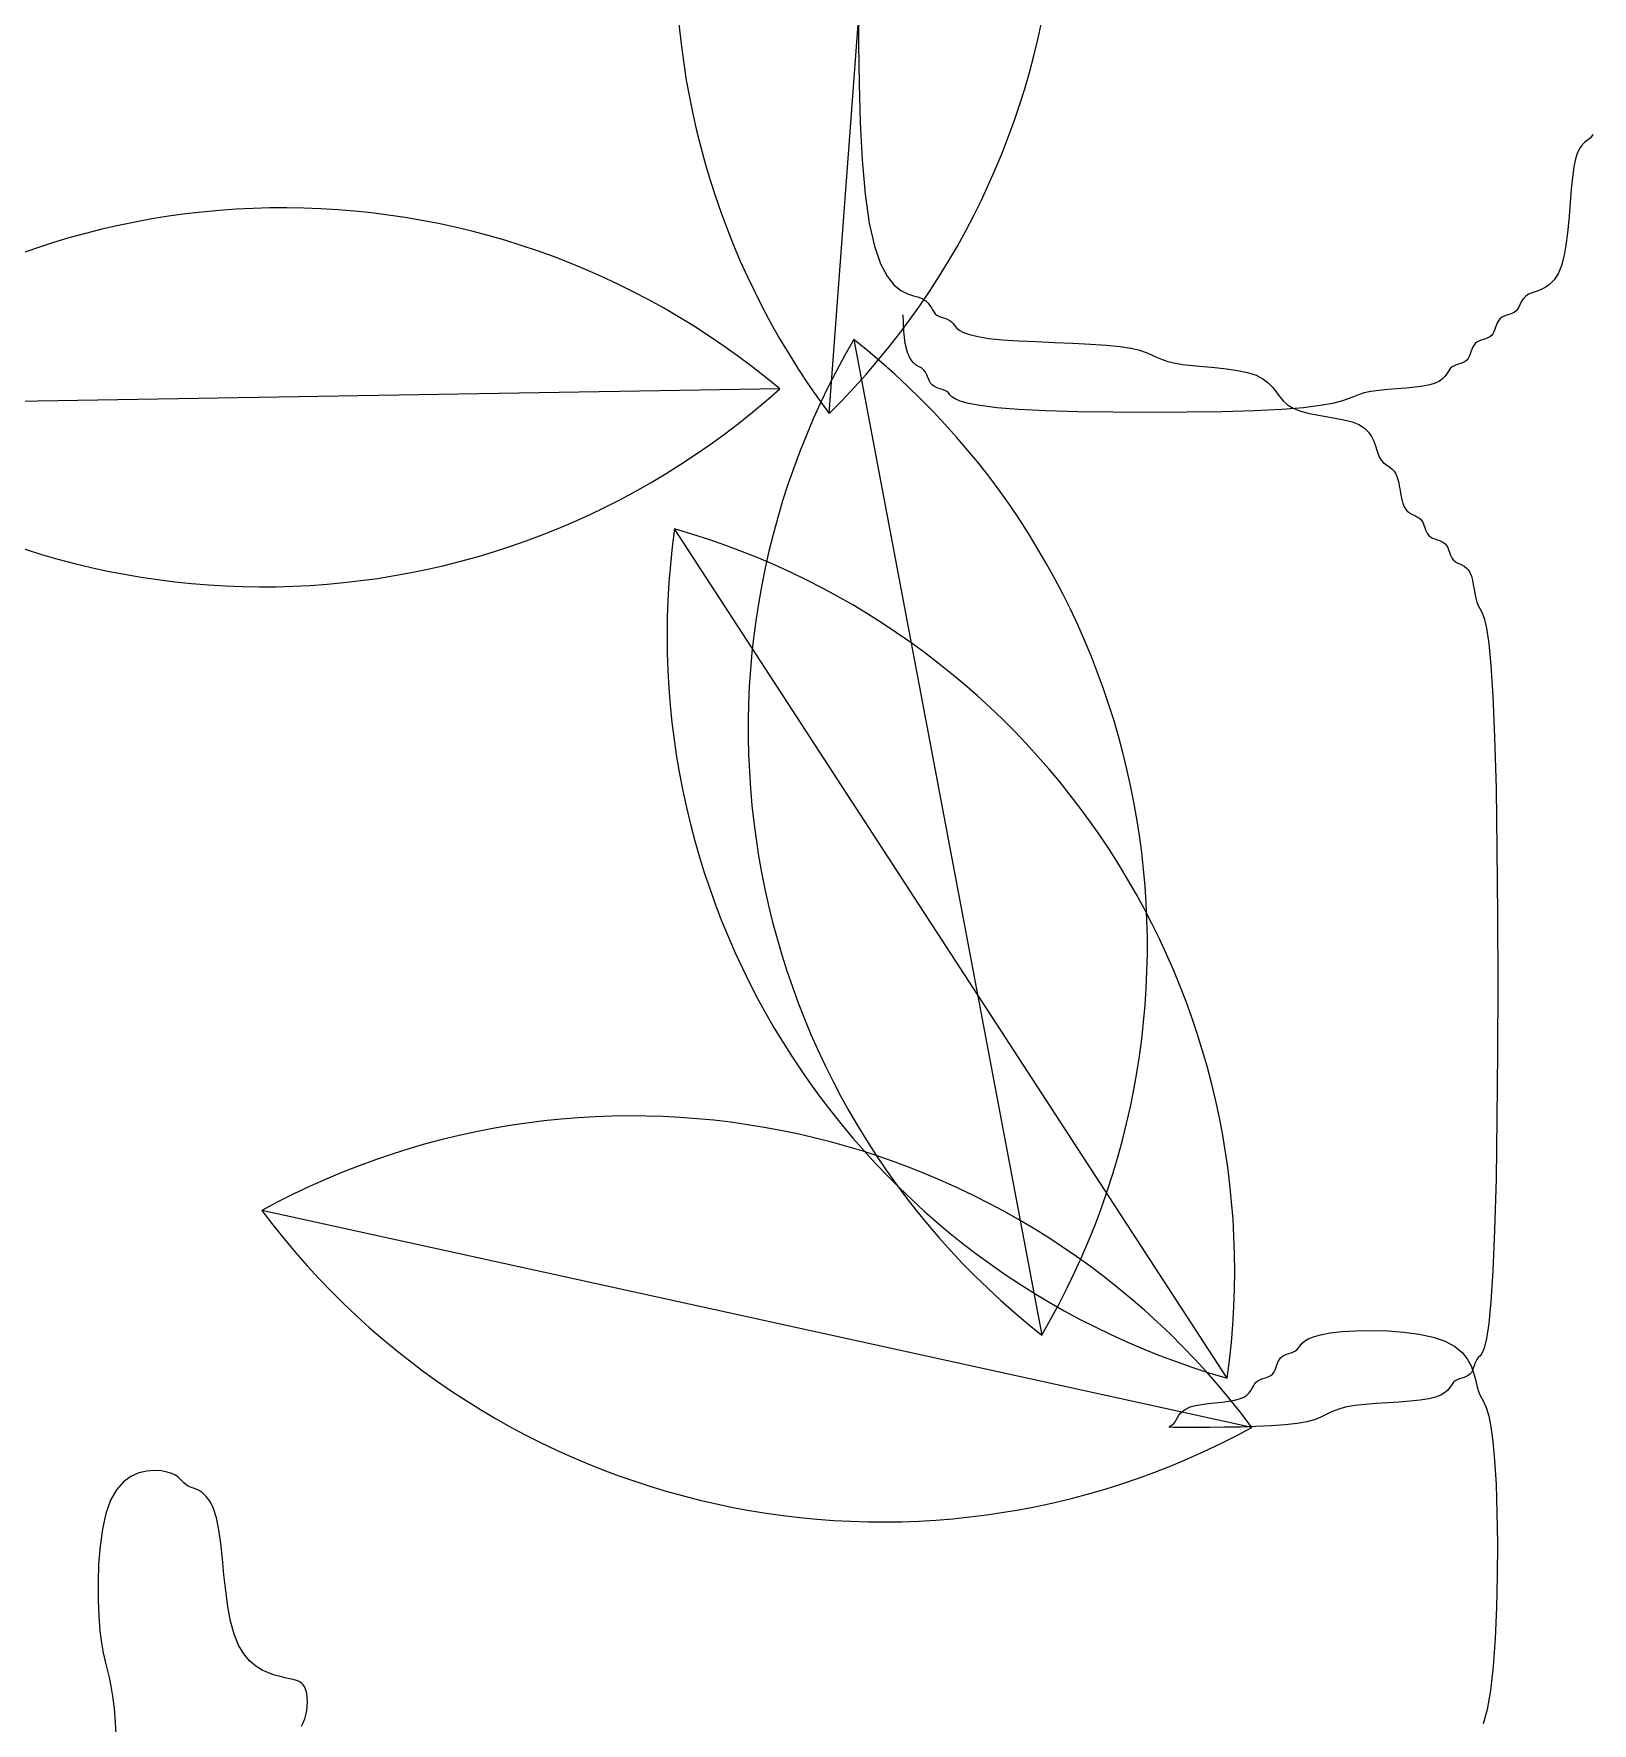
# Model space of a CAD drawing. Header units: millimetres. Extents: x 42 to 552, y 43 to 535.
# Drawn here: x 284.8592 to 284.9611, y 504.5679 to 504.6784 of the extents above; entities that cross this region are included whole.
import ezdxf

# ---------------------------------------------------------------- set-up
doc = ezdxf.new("R2010")
doc.units = ezdxf.units.MM
doc.header["$LTSCALE"] = 0.75
doc.header["$MEASUREMENT"] = 0
doc.layers.add('Gramado', color=9, linetype='Continuous', lineweight=0)

# ---------------------------------------------------------------- blocks, each defined once
blk = doc.blocks.new('arbusto8vista')
for p, q in [((-0.5310729559110712, 0.5081242251728213), (-0.5311086903119815, 0.5032325503213144)), ((-0.5311086903119815, 0.5032325503213144), (-0.5310561496595483, 0.498126641534725)), ((-0.5310561496595483, 0.498126641534725), (-0.5309027237564692, 0.4930207327481213)), ((-0.5309027237564692, 0.4930207327481213), (-0.5306358024054703, 0.4881290578966286)), ((-0.5306358024054703, 0.4881290578966286), (-0.5302427754092776, 0.4836658509153295)), ((-0.5302427754092776, 0.4836658509153295), (-0.5297110325705887, 0.4798453457393492)), ((-0.5297110325705887, 0.4798453457393492), (-0.5290363706433823, 0.4768271676386888)), ((-0.5290363706433823, 0.4768271676386888), (-0.528248214186334, 0.4745525072230947)), ((-0.528248214186334, 0.4745525072230947), (-0.5273843947094292, 0.4729079464372177)), ((-0.5273843947094292, 0.4729079464372177), (-0.5264827437225961, 0.4717800672256942)), ((-0.5264827437225961, 0.4717800672256942), (-0.5255810927357629, 0.4710554515331751)), ((-0.5255810927357629, 0.4710554515331751), (-0.5247172732588581, 0.4706206813043252)), ((-0.5247172732588581, 0.4706206813043252), (-0.5239291168018099, 0.4703623384837812)), ((-0.5239291168018099, 0.4703623384837812), (-0.5232544548746034, 0.4701670050161937)), ((-0.5232544548746034, 0.4701670050161937), (-0.5227206101833701, 0.4699422662180552)), ((-0.5227206101833701, 0.4699422662180552), (-0.5223128702192241, 0.4696797208931116)), ((-0.5223128702192241, 0.4696797208931116), (-0.522006013669511, 0.4693919712169929)), ((-0.522006013669511, 0.4693919712169929), (-0.5217748192215481, 0.4690916193652583)), ((-0.5217748192215481, 0.4690916193652583), (-0.5215940655627094, 0.4687912675135379)), ((-0.5215940655627094, 0.4687912675135379), (-0.521438531380312, 0.4685035178374051)), ((-0.521438531380312, 0.4685035178374051), (-0.5212829953617018, 0.4682409725124757)), ((-0.5212829953617018, 0.4682409725124757), (-0.5211022361942241, 0.468016233714323)), ((-0.5211022361942241, 0.468016233714323), (-0.5208773379698926, 0.4678377029442089)), ((-0.5208773379698926, 0.4678377029442089), (-0.5206146063993913, 0.4676969790058791)), ((-0.5206146063993913, 0.4676969790058791), (-0.5203266525981292, 0.4675814600287538)), ((-0.5203266525981292, 0.4675814600287538), (-0.5200260876814866, 0.4674785441422387)), ((-0.5200260876814866, 0.4674785441422387), (-0.5197255227648441, 0.4673756294757396)), ((-0.5197255227648441, 0.4673756294757396), (-0.519437568963582, 0.4672601141586767)), ((-0.519437568963582, 0.4672601141586767), (-0.5191748373930807, 0.4671193963204416)), ((-0.5191748373930807, 0.4671193963204416), (-0.5189499391687491, 0.4669408740904402)), ((-0.5189499391687491, 0.4669408740904402), (-0.5187639255993872, 0.4667161461707963)), ((-0.5187639255993872, 0.4667161461707963), (-0.5185716087675871, 0.4664536135543784)), ((-0.5185716087675871, 0.4664536135543784), (-0.5183162409494173, 0.4661658778067874)), ((-0.5183162409494173, 0.4661658778067874), (-0.5179410744208894, 0.4658655404936098)), ((-0.5179410744208894, 0.4658655404936098), (-0.517389361458072, 0.4655652031804323)), ((-0.517389361458072, 0.4655652031804323), (-0.5166043543369767, 0.4652774674328413)), ((-0.5166043543369767, 0.4652774674328413), (-0.515529305333672, 0.4650149348164234)), ((-0.515529305333672, 0.4650149348164234), (-0.514107466724198, 0.4647902068967795)), ((-0.514107466724198, 0.4647902068967795), (-0.5123083627939593, 0.464611684666778)), ((-0.5123083627939593, 0.464611684666778), (-0.5102066058661308, 0.4644709668285429)), ((-0.5102066058661308, 0.4644709668285429), (-0.5079030802732518, 0.4643554515114658)), ((-0.5079030802732518, 0.4643554515114658), (-0.505498670347805, 0.464252536844981)), ((-0.505498670347805, 0.464252536844981), (-0.5030942604223867, 0.4641496209584659)), ((-0.5030942604223867, 0.4641496209584659), (-0.5007907348294793, 0.4640341019813405)), ((-0.5007907348294793, 0.4640341019813405), (-0.4986889779016792, 0.4638933780430108)), ((-0.4986889779016792, 0.4638933780430108), (-0.4968898739714405, 0.4637148472728967)), ((-0.4968898739714405, 0.4637148472728967), (-0.4954638318863545, 0.463490108474744)), ((-0.4954638318863545, 0.463490108474744), (-0.4943593585538508, 0.4632275631498146)), ((-0.4943593585538508, 0.4632275631498146), (-0.4934944853963259, 0.4629398134736817)), ((-0.4934944853963259, 0.4629398134736817), (-0.4927872438362613, 0.4626394616219613)), ((-0.4927872438362613, 0.4626394616219613), (-0.4921556652960817, 0.4623391097702267)), ((-0.4921556652960817, 0.4623391097702267), (-0.4915177811981835, 0.4620513600941081)), ((-0.4915177811981835, 0.4620513600941081), (-0.4907916229650482, 0.4617888147691644)), ((-0.4907916229650482, 0.4617888147691644), (-0.4898952220190722, 0.461564075971026)), ((-0.4898952220190722, 0.461564075971026), (-0.4887707800160968, 0.4613844949687689)), ((-0.4887707800160968, 0.4613844949687689), (-0.487457179545288, 0.461236419405509)), ((-0.487457179545288, 0.461236419405509), (-0.4860174734293139, 0.4611009460178366)), ((-0.4860174734293139, 0.4611009460178366), (-0.4845147144907287, 0.4609591715423704)), ((-0.4845147144907287, 0.4609591715423704), (-0.4830119555521151, 0.460792192715715)), ((-0.4830119555521151, 0.460792192715715), (-0.481572249436141, 0.4605811062744749)), ((-0.481572249436141, 0.4605811062744749), (-0.4802586489653322, 0.4603070089552403)), ((-0.4802586489653322, 0.4603070089552403), (-0.4791342069623568, 0.4599509974946301)), ((-0.4791342069623568, 0.4599509974946301), (-0.4782420094919928, 0.459501519898339)), ((-0.4782420094919928, 0.459501519898339), (-0.4775452755880565, 0.4589764292484659)), ((-0.4775452755880565, 0.4589764292484659), (-0.4769872575265879, 0.4584009298962144)), ((-0.4769872575265879, 0.4584009298962144), (-0.4765112075836271, 0.4578002261927594)), ((-0.4765112075836271, 0.4578002261927594), (-0.4760603780352426, 0.4571995224893044)), ((-0.4760603780352426, 0.4571995224893044), (-0.4755780211574461, 0.4566240231370529)), ((-0.4755780211574461, 0.4566240231370529), (-0.4750073892262776, 0.4560989324871798)), ((-0.4750073892262776, 0.4560989324871798), (-0.4742917345177773, 0.4556494548908887)), ((-0.4742917345177773, 0.4556494548908887), (-0.4733921743662393, 0.4552923932998141)), ((-0.4733921743662393, 0.4552923932998141), (-0.4723412863386898, 0.4550109450673148)), ((-0.4723412863386898, 0.4550109450673148), (-0.4711895130605512, 0.4547799061472233)), ((-0.4711895130605512, 0.4547799061472233), (-0.4699872971570471, 0.4545740724933296)), ((-0.4699872971570471, 0.4545740724933296), (-0.4687850812535714, 0.4543682400594662)), ((-0.4687850812535714, 0.4543682400594662), (-0.4676333079754045, 0.454137204799423)), ((-0.4676333079754045, 0.454137204799423), (-0.466582419947855, 0.4538557626670183)), ((-0.466582419947855, 0.4538557626670183), (-0.465682859796317, 0.4534987096160705)), ((-0.465682859796317, 0.4534987096160705), (-0.4649714086399399, 0.453049242898274)), ((-0.4649714086399399, 0.453049242898274), (-0.4644302015735207, 0.4525241649569267)), ((-0.4644302015735207, 0.4525241649569267), (-0.4640277121858389, 0.4519486795332028)), ((-0.4640277121858389, 0.4519486795332028), (-0.4637324140655039, 0.4513479903683049)), ((-0.4637324140655039, 0.4513479903683049), (-0.4635127808012669, 0.4507473012033927)), ((-0.4635127808012669, 0.4507473012033927), (-0.4633372859818223, 0.450171815779683)), ((-0.4633372859818223, 0.450171815779683), (-0.4631744031958931, 0.4496467378383358)), ((-0.4631744031958931, 0.4496467378383358), (-0.4629926060321168, 0.4491972711205392)), ((-0.4629926060321168, 0.4491972711205392), (-0.4627677241806794, 0.4488402181204236)), ((-0.4627677241806794, 0.4488402181204236), (-0.4625050117374201, 0.4485587763438588)), ((-0.4625050117374201, 0.4485587763438588), (-0.4622170788995845, 0.4483277420496563)), ((-0.4622170788995845, 0.4483277420496563), (-0.4619165358645034, 0.4481219114966564)), ((-0.4619165358645034, 0.4481219114966564), (-0.4616159928293939, 0.4479160809436422)), ((-0.4616159928293939, 0.4479160809436422), (-0.4613280599915868, 0.447685046649454)), ((-0.4613280599915868, 0.447685046649454), (-0.4610653475482991, 0.4474036048728891)), ((-0.4610653475482991, 0.4474036048728891), (-0.4608404656968617, 0.4470465518727735)), ((-0.4608404656968617, 0.4470465518727735), (-0.4606618212354476, 0.446597085154977)), ((-0.4606618212354476, 0.446597085154977), (-0.4605210073658554, 0.4460720072136297)), ((-0.4605210073658554, 0.4460720072136297), (-0.4604054138908111, 0.4454965217899058)), ((-0.4604054138908111, 0.4454965217899058), (-0.4603024306130408, 0.4448958326250079)), ((-0.4603024306130408, 0.4448958326250079), (-0.4601994473352988, 0.4442951434600957)), ((-0.4601994473352988, 0.4442951434600957), (-0.4600838538602545, 0.4437196580363718)), ((-0.4600838538602545, 0.4437196580363718), (-0.4599430399906623, 0.4431945800950245)), ((-0.4599430399906623, 0.4431945800950245), (-0.4597643955292483, 0.442745113377228)), ((-0.4597643955292483, 0.442745113377228), (-0.4595395136778109, 0.4423891105075768)), ((-0.4595395136778109, 0.4423891105075768), (-0.4592768012345232, 0.4421150196442767)), ((-0.4592768012345232, 0.4421150196442767), (-0.458988868396716, 0.4419039378289256)), ((-0.482900609239266, 0.3287556658660122), (-0.5551789269381686, 0.4398597967792313)), ((-0.458988868396716, 0.4419039378289256), (-0.4586883253616065, 0.4417369621031497)), ((-0.4586883253616065, 0.4417369621031497), (-0.4583877823265254, 0.441595189508547)), ((-0.4583877823265254, 0.441595189508547), (-0.4580998494886899, 0.4414597170867296)), ((-0.4580998494886899, 0.4414597170867296), (-0.4578371370454306, 0.4413116418793095)), ((-0.4578371370454306, 0.4413116418793095), (-0.4576122551939932, 0.4411320609278846)), ((-0.4576122551939932, 0.4411320609278846), (-0.4574336106560679, 0.4409073221297461)), ((-0.4574336106560679, 0.4409073221297461), (-0.457292796250897, 0.4406447768048025)), ((-0.457292796250897, 0.4406447768048025), (-0.457177201322196, 0.4403570271286696)), ((-0.457177201322196, 0.4403570271286696), (-0.4570742152135949, 0.4400566752769492)), ((-0.4570742152135949, 0.4400566752769492), (-0.4569712272688093, 0.4397563234252289)), ((-0.4569712272688093, 0.4397563234252289), (-0.456855626831441, 0.439468573749096)), ((-0.456855626831441, 0.439468573749096), (-0.4567148032452337, 0.4392060284241666)), ((-0.4567148032452337, 0.4392060284241666), (-0.4565361458537893, 0.4389812896260139)), ((-0.4565361458537893, 0.4389812896260139), (-0.4563112476294577, 0.4388027588050676)), ((-0.4563112476294577, 0.4388027588050676), (-0.4560485160589565, 0.438662034510898)), ((-0.4560485160589565, 0.438662034510898), (-0.4557605622576943, 0.4385465145679177)), ((-0.4557605622576943, 0.4385465145679177), (-0.4554599973410518, 0.4384435968005533)), ((-0.4554599973410518, 0.4384435968005533), (-0.4551594324244093, 0.4383406790331748)), ((-0.4551594324244093, 0.4383406790331748), (-0.4548714786231471, 0.4382251590902086)), ((-0.4548714786231471, 0.4382251590902086), (-0.4546087470526459, 0.4380844347960391)), ((-0.4546087470526459, 0.4380844347960391), (-0.4543838488283143, 0.4379059039750786)), ((-0.4543838488283143, 0.4379059039750786), (-0.4542051914368983, 0.4376811651769401)), ((-0.4542051914368983, 0.4376811651769401), (-0.4540643678506626, 0.4374186198519965)), ((-0.4540643678506626, 0.4374186198519965), (-0.4539487674133227, 0.4371308701758778)), ((-0.4539487674133227, 0.4371308701758778), (-0.4538457794685087, 0.4368305183241432)), ((-0.4538457794685087, 0.4368305183241432), (-0.4537427933599361, 0.4365301664724228)), ((-0.4537427933599361, 0.4365301664724228), (-0.4536271984312066, 0.4362424167962899)), ((-0.4536271984312066, 0.4362424167962899), (-0.4534863840260641, 0.4359798714713605)), ((-0.4534863840260641, 0.4359798714713605), (-0.4533077394881388, 0.4357551326732221)), ((-0.4533077394881388, 0.4357551326732221), (-0.4530828576367014, 0.4355755517217972)), ((-0.4530828576367014, 0.4355755517217972), (-0.4528201451934137, 0.4354274765143629)), ((-0.4528201451934137, 0.4354274765143629), (-0.4525322123556066, 0.4352920040925454)), ((-0.4525322123556066, 0.4352920040925454), (-0.4522316693204971, 0.4351502314979427)), ((-0.4522316693204971, 0.4351502314979427), (-0.4519311262853876, 0.4349832557721669)), ((-0.4519311262853876, 0.4349832557721669), (-0.4516431934475804, 0.4347721739568158)), ((-0.4516431934475804, 0.4347721739568158), (-0.4513804810043212, 0.4344980830935157)), ((-0.4513804810043212, 0.4344980830935157), (-0.4511555991528837, 0.4341420802238645)), ((-0.4511555991528837, 0.4341420802238645), (-0.45097695461493, 0.4336926135060679)), ((-0.45097695461493, 0.4336926135060679), (-0.4508361402097876, 0.4331675355647207)), ((-0.4508361402097876, 0.4331675355647207), (-0.4507205452810865, 0.4325920501409968)), ((-0.4507205452810865, 0.4325920501409968), (-0.4506175591724855, 0.4319913609760988)), ((-0.4506175591724855, 0.4319913609760988), (-0.4505145712276999, 0.4313906718111866)), ((-0.4505145712276999, 0.4313906718111866), (-0.4503989707903315, 0.430815186387477)), ((-0.4503989707903315, 0.430815186387477), (-0.4502581472041243, 0.4302901084461297)), ((-0.4502581472041243, 0.4302901084461297), (-0.4500794898126799, 0.4298406417283331)), ((-0.4500794898126799, 0.4298406417283331), (-0.4498545915883483, 0.4294541840076533)), ((-0.4498545915883483, 0.4294541840076533), (-0.449591860017847, 0.4289669091872099)), ((-0.449591860017847, 0.4289669091872099), (-0.4493039062165849, 0.428177185202486)), ((-0.4493039062165849, 0.428177185202486), (-0.4490033412999423, 0.4268833799889791)), ((-0.4490033412999423, 0.4268833799889791), (-0.4487027763832998, 0.4248838614821722)), ((-0.4487027763832998, 0.4248838614821722), (-0.4484148225820377, 0.4219769976175485)), ((-0.4484148225820377, 0.4219769976175485), (-0.4481520910115364, 0.4179611563306054)), ((-0.4481520910115364, 0.4179611563306054), (-0.4479271927872048, 0.4126347055568402)), ((-0.4479271927872048, 0.4126347055568402), (-0.4477506371718221, 0.4058926286404585)), ((-0.4477506371718221, 0.4058926286404585), (-0.4476245260179894, 0.398016370560569)), ((-0.4476245260179894, 0.398016370560569), (-0.4475488593256784, 0.3893839917050173)), ((-0.4475488593256784, 0.3893839917050173), (-0.4475236370949176, 0.3803735524616343)), ((-0.4475236370949176, 0.3803735524616343), (-0.4475488593256784, 0.3713631132182371)), ((-0.4475488593256784, 0.3713631132182371), (-0.4476245260179894, 0.3627307343626853)), ((-0.4476245260179894, 0.3627307343626853), (-0.4477506371718221, 0.3548544762827959)), ((-0.4477506371718221, 0.3548544762827959), (-0.4479271927872048, 0.3481123993664141)), ((-0.4796721637010535, 0.322303508122701), (-0.6091380630945196, 0.350708859900223)), ((-0.4479271927872048, 0.3481123993664141), (-0.4481520910115364, 0.3427869987231134)), ((-0.4481520910115364, 0.3427869987231134), (-0.4484148225820377, 0.338778508349435)), ((-0.4484148225820377, 0.338778508349435), (-0.4487027763832998, 0.3358915969636627)), ((-0.4728122016927045, 0.3335949012952142), (-0.4723245933968769, 0.3338952531469346)), ((-0.4723245933968769, 0.3338952531469346), (-0.4716352150587966, 0.3341830028230675)), ((-0.4716352150587966, 0.3341830028230675), (-0.4706936245122506, 0.3344455481479969)), ((-0.4706936245122506, 0.3344455481479969), (-0.4694493795909125, 0.3346702869461495)), ((-0.4694493795909125, 0.3346702869461495), (-0.4678751575121396, 0.3348446170927417)), ((-0.4678751575121396, 0.3348446170927417), (-0.4660361130275703, 0.334955936666347)), ((-0.4660361130275703, 0.334955936666347), (-0.4640205202724985, 0.3349916437963856)), ((-0.4640205202724985, 0.3349916437963856), (-0.4619166533821613, 0.3349391366122632)), ((-0.4619166533821613, 0.3349391366122632), (-0.4598127864918524, 0.3347858132433714)), ((-0.4598127864918524, 0.3347858132433714), (-0.4577971937367522, 0.3345190718191446)), ((-0.4577971937367522, 0.3345190718191446), (-0.4559581492522113, 0.3341263104689745)), ((-0.4559581492522113, 0.3341263104689745), (-0.4543839271734385, 0.3335949273222667)), ((-0.4490033412999423, 0.3339309332840799), (-0.4493039062165849, 0.3327011860289701)), ((-0.4487027763832998, 0.3358915969636627), (-0.4490033412999423, 0.3339309332840799)), ((-0.4759059181143357, 0.3314441299933435), (-0.4756810362628983, 0.331622660814304)), ((-0.4756810362628983, 0.331622660814304), (-0.475418323819639, 0.3317633851084736)), ((-0.475418323819639, 0.3317633851084736), (-0.4751303909818319, 0.3318789050514397)), ((-0.4751303909818319, 0.3318789050514397), (-0.4748298479467223, 0.3319818228188183)), ((-0.4748298479467223, 0.3319818228188183), (-0.4745293049116128, 0.3320847405861826)), ((-0.4745293049116128, 0.3320847405861826), (-0.4742413720738057, 0.332200260529163)), ((-0.4742413720738057, 0.332200260529163), (-0.473978659630518, 0.3323409848233183)), ((-0.473978659630518, 0.3323409848233183), (-0.4737537777790806, 0.3325195156442788)), ((-0.4737537777790806, 0.3325195156442788), (-0.4735688279895101, 0.3327442544424173)), ((-0.4735688279895101, 0.3327442544424173), (-0.4733838768227656, 0.3330067997673609)), ((-0.4733838768227656, 0.3330067997673609), (-0.4731484821125775, 0.3332945494434938)), ((-0.4731484821125775, 0.3332945494434938), (-0.4728122016927045, 0.3335949012952142)), ((-0.4543839271734385, 0.3335949273222667), (-0.4531396821755891, 0.3329207218063175)), ((-0.4531396821755891, 0.3329207218063175), (-0.4521980910934644, 0.3321330985400408)), ((-0.4521980910934644, 0.3321330985400408), (-0.4515087113017273, 0.3312698634401841)), ((-0.4498545915883483, 0.3316531156653184), (-0.4500794898126799, 0.3314441299933435)), ((-0.449591860017847, 0.3320070239166171), (-0.4498545915883483, 0.3316531156653184)), ((-0.4493039062165849, 0.3327011860289701), (-0.449591860017847, 0.3320070239166171)), ((-0.4769819882819775, 0.3292933586914728), (-0.4768033438205634, 0.3295180974896255)), ((-0.4768033438205634, 0.3295180974896255), (-0.4766625299509712, 0.3297806428145549)), ((-0.4766625299509712, 0.3297806428145549), (-0.4765469364759269, 0.3300683924906878)), ((-0.4765469364759269, 0.3300683924906878), (-0.4764439531981566, 0.3303687443424081)), ((-0.4764439531981566, 0.3303687443424081), (-0.4763409699203862, 0.3306690961941428)), ((-0.4763409699203862, 0.3306690961941428), (-0.4762253764453703, 0.3309568458702614)), ((-0.4762253764453703, 0.3309568458702614), (-0.4760845625757781, 0.331219391195205)), ((-0.4760845625757781, 0.331219391195205), (-0.4759059181143357, 0.3314441299933435)), ((-0.4515087113017273, 0.3312698634401841), (-0.451021100175069, 0.3303688224235657)), ((-0.45097695461493, 0.3295180974896255), (-0.4511555991528837, 0.3292933586914728)), ((-0.451021100175069, 0.3303688224235657), (-0.4506848150881524, 0.3294677814069331)), ((-0.4508361402097876, 0.3297806428145549), (-0.45097695461493, 0.3295180974896255)), ((-0.4507205452810865, 0.3300683924906878), (-0.4508361402097876, 0.3297806428145549)), ((-0.4506175591724855, 0.3303687443424081), (-0.4507205452810865, 0.3300683924906878)), ((-0.4506848150881524, 0.3294677814069331), (-0.4504494134156687, 0.3286045463070906)), ((-0.4505145712276999, 0.3306690961941428), (-0.4506175591724855, 0.3303687443424081)), ((-0.4503989707903315, 0.3309568458702614), (-0.4505145712276999, 0.3306690961941428)), ((-0.4502581472041243, 0.331219391195205), (-0.4503989707903315, 0.3309568458702614)), ((-0.4500794898126799, 0.3314441299933435), (-0.4502581472041243, 0.331219391195205)), ((-0.4800378785492967, 0.3268423281575821), (-0.4798066822651492, 0.3271426654707597)), ((-0.4798066822651492, 0.3271426654707597), (-0.4796259304425234, 0.3274430027839372)), ((-0.4796259304425234, 0.3274430027839372), (-0.479470401768765, 0.3277307385315282)), ((-0.479470401768765, 0.3277307385315282), (-0.4793148749312195, 0.3279932711479461)), ((-0.4793148749312195, 0.3279932711479461), (-0.4791341286172326, 0.32821799906759)), ((-0.4791341286172326, 0.32821799906759), (-0.4789092467657952, 0.3283965212975914)), ((-0.4789092467657952, 0.3283965212975914), (-0.4786465343225359, 0.3285372391358266)), ((-0.4786465343225359, 0.3285372391358266), (-0.4783586014847003, 0.3286527544528894)), ((-0.4783586014847003, 0.3286527544528894), (-0.4780580584495908, 0.3287556691193885)), ((-0.4780580584495908, 0.3287556691193885), (-0.4777575154145097, 0.3288585850059036)), ((-0.4777575154145097, 0.3288585850059036), (-0.4774695825766742, 0.328974103983029)), ((-0.4774695825766742, 0.328974103983029), (-0.4772068701334149, 0.3291148279213587)), ((-0.4772068701334149, 0.3291148279213587), (-0.4769819882819775, 0.3292933586914728)), ((-0.4541148019069965, 0.3271426654707597), (-0.4544742018634622, 0.3268423281575821)), ((-0.4538562872011482, 0.3274430027839372), (-0.4541148019069965, 0.3271426654707597)), ((-0.4536608262360176, 0.3277307385315282), (-0.4538562872011482, 0.3274430027839372)), ((-0.4534905875016477, 0.3279932711479461), (-0.4536608262360176, 0.3277307385315282)), ((-0.4533077394881388, 0.32821799906759), (-0.4534905875016477, 0.3279932711479461)), ((-0.4530828576367014, 0.3283965212975914), (-0.4533077394881388, 0.32821799906759)), ((-0.4528201451934137, 0.3285372391358266), (-0.4530828576367014, 0.3283965212975914)), ((-0.4525322123556066, 0.3286527544528894), (-0.4528201451934137, 0.3285372391358266)), ((-0.4522316693204971, 0.3287556691193885), (-0.4525322123556066, 0.3286527544528894)), ((-0.4519311262853876, 0.3288585850059036), (-0.4522316693204971, 0.3287556691193885)), ((-0.4516431934475804, 0.328974103983029), (-0.4519311262853876, 0.3288585850059036)), ((-0.4513804810043212, 0.3291148279213587), (-0.4516431934475804, 0.328974103983029)), ((-0.4511555991528837, 0.3292933586914728), (-0.4513804810043212, 0.3291148279213587)), ((-0.4504494134156687, 0.3286045463070906), (-0.4502644525322808, 0.3278169230407997)), ((-0.4502644525322808, 0.3278169230407997), (-0.4500794898126799, 0.3271427175248647)), ((-0.4500794898126799, 0.3271427175248647), (-0.4498545915883483, 0.3265955818619943)), ((-0.4882769392285695, 0.3247672334518938), (-0.4877430816838171, 0.3249919722500465)), ((-0.4877430816838171, 0.3249919722500465), (-0.4870684033837165, 0.3251705030201606)), ((-0.4870684033837165, 0.3251705030201606), (-0.4862802277994547, 0.3253112269584904)), ((-0.4862802277994547, 0.3253112269584904), (-0.4854163873590949, 0.3254267459356157)), ((-0.4854163873590949, 0.3254267459356157), (-0.4845147144907287, 0.3255296618221308)), ((-0.4845147144907287, 0.3255296618221308), (-0.4836130416223341, 0.3256325764886299)), ((-0.4836130416223341, 0.3256325764886299), (-0.4827492011819743, 0.3257480918056928)), ((-0.4827492011819743, 0.3257480918056928), (-0.4819610255977125, 0.3258888096439279)), ((-0.4819610255977125, 0.3258888096439279), (-0.4812863472976119, 0.3260673318739293)), ((-0.4812863472976119, 0.3260673318739293), (-0.4807524897528594, 0.3262920597935732)), ((-0.4807524897528594, 0.3262920597935732), (-0.4803447406076486, 0.3265545924099911)), ((-0.4803447406076486, 0.3265545924099911), (-0.4800378785492967, 0.3268423281575821)), ((-0.4672970433928754, 0.3249919722500465), (-0.4681923934890619, 0.3247672334518938)), ((-0.4661726013898715, 0.3251705030201606), (-0.4672970433928754, 0.3249919722500465)), ((-0.4648590009190627, 0.3253112269584904), (-0.4661726013898715, 0.3251705030201606)), ((-0.4634192948030886, 0.3254267459356157), (-0.4648590009190627, 0.3253112269584904)), ((-0.4619165358645034, 0.3255296618221308), (-0.4634192948030886, 0.3254267459356157)), ((-0.4604137769259182, 0.3256325764886299), (-0.4619165358645034, 0.3255296618221308)), ((-0.4589740708099157, 0.3257480918056928), (-0.4604137769259182, 0.3256325764886299)), ((-0.4576604703391354, 0.3258888096439279), (-0.4589740708099157, 0.3257480918056928)), ((-0.4565360283361315, 0.3260673318739293), (-0.4576604703391354, 0.3258888096439279)), ((-0.4556469835681014, 0.3262920597935732), (-0.4565360283361315, 0.3260673318739293)), ((-0.4549723185805306, 0.3265545924099911), (-0.4556469835681014, 0.3262920597935732)), ((-0.4544742018634622, 0.3268423281575821), (-0.4549723185805306, 0.3265545924099911)), ((-0.4498545915883483, 0.3265955818619943), (-0.449591860017847, 0.3260925528987002)), ((-0.449591860017847, 0.3260925528987002), (-0.4493039062165849, 0.3255265136674268)), ((-0.4493039062165849, 0.3255265136674268), (-0.4490033412999423, 0.3247903472006328)), ((-0.4901128260376879, 0.3226637203085261), (-0.4898953003641964, 0.3228412009481758)), ((-0.4898953003641964, 0.3228412009481758), (-0.4897145540502095, 0.3230659397463143)), ((-0.4897145540502095, 0.3230659397463143), (-0.489559027212664, 0.3233284850712579)), ((-0.489559027212664, 0.3233284850712579), (-0.4894034985389339, 0.3236162347473908)), ((-0.4894034985389339, 0.3236162347473908), (-0.4892227467162797, 0.3239165865991112)), ((-0.4892227467162797, 0.3239165865991112), (-0.4889915504321323, 0.3242169384508315)), ((-0.4889915504321323, 0.3242169384508315), (-0.4886846883737803, 0.3245046881269644)), ((-0.4886846883737803, 0.3245046881269644), (-0.4882769392285695, 0.3247672334518938)), ((-0.4737536602614227, 0.3228412009481758), (-0.4753268314904346, 0.3226637203085261)), ((-0.4725052117879613, 0.3230659397463143), (-0.4737536602614227, 0.3228412009481758)), ((-0.4715341963766377, 0.3233284850712579), (-0.4725052117879613, 0.3230659397463143)), ((-0.470764950548471, 0.3236162347473766), (-0.4715341963766377, 0.3233284850712579)), ((-0.4701218108245655, 0.3239165865991112), (-0.470764950548471, 0.3236162347473766)), ((-0.4695291137259971, 0.3242169384508315), (-0.4701218108245655, 0.3239165865991112)), ((-0.468911195773785, 0.3245046881269644), (-0.4695291137259971, 0.3242169384508315)), ((-0.4681923934890619, 0.3247672334518938), (-0.468911195773785, 0.3245046881269644)), ((-0.4490033412999423, 0.3247903472006328), (-0.4487027763832998, 0.3237769365307628)), ((-0.4487027763832998, 0.3237769365307628), (-0.4484148225820377, 0.3223791646902612)), ((-0.4905005751437841, 0.322370719725896), (-0.4904722106923884, 0.3224347807851728)), ((-0.4903523913246488, 0.3223318630178085), (-0.4905005751437841, 0.322370719725896)), ((-0.4904722106923884, 0.3224347807851728), (-0.4903240452354112, 0.3225303472834469)), ((-0.4899709119700901, 0.3223119095731022), (-0.4903523913246488, 0.3223318630178085)), ((-0.4903240452354112, 0.3225303472834469), (-0.4901128260376879, 0.3226637203085261)), ((-0.4892993898152156, 0.3223045583040118), (-0.4899709119700901, 0.3223119095731022)), ((-0.4882810775950759, 0.3223035081227152), (-0.4892993898152156, 0.3223045583040118)), ((-0.486884449127956, 0.3223045583040118), (-0.4882810775950759, 0.3223035081227152)), ((-0.4851788625645668, 0.3223119095731022), (-0.486884449127956, 0.3223045583040118)), ((-0.4832588971388532, 0.3223318630178085), (-0.4851788625645668, 0.3223119095731022)), ((-0.481219132084675, 0.322370719725896), (-0.4832588971388532, 0.3223318630178085)), ((-0.479154146635949, 0.3224347807851728), (-0.481219132084675, 0.322370719725896)), ((-0.4771585200265633, 0.3225303472834469), (-0.479154146635949, 0.3224347807851728)), ((-0.4753268314904346, 0.3226637203085261), (-0.4771585200265633, 0.3225303472834469)), ((-0.4484148225820377, 0.3223791646902612), (-0.4481520910115364, 0.3204899147115867)), ((-0.4481520910115364, 0.3204899147115867), (-0.4479271927872048, 0.3180020696271697)), ((-0.4479271927872048, 0.3180020696271697), (-0.4477516880216115, 0.3148557699671244)), ((-0.4477516880216115, 0.3148557699671244), (-0.447632932816191, 0.3111801862521162)), ((-0.447632932816191, 0.3111801862521162), (-0.4475772322695661, 0.3071517465004661)), ((-0.4475772322695661, 0.3071517465004661), (-0.4475908914803881, 0.302946878730495)), ((-0.4475908914803881, 0.302946878730495), (-0.4476802155473365, 0.2987420109605381)), ((-0.4476802155473365, 0.2987420109605381), (-0.4478515095689772, 0.294713571208888)), ((-0.4478515095689772, 0.294713571208888), (-0.4481110786439899, 0.2910379874938798)), ((-0.4481110786439899, 0.2910379874938798), (-0.4484652278710257, 0.2878916878338345)), ((-0.4484652278710257, 0.2878916878338345), (-0.4489150079467947, 0.2854059430611784)), ((-0.4489150079467947, 0.2854059430611784), (-0.4494404519605553, 0.283531395264859)), ((-0.9025804314873938, 0.1255105887609318), (-0.8927822956310365, 0.2576933397124321)), ((-0.8032657673737731, 0.1613517579545345), (-0.8035284798170608, 0.1611742780265502)), ((-0.8030408855223357, 0.1615355395803135), (-0.8032657673737731, 0.1613517579545345)), ((-0.8028622410609216, 0.1617602783784662), (-0.8030408855223357, 0.1615355395803135)), ((-0.8027214271913294, 0.1620228237033956), (-0.8028622410609216, 0.1617602783784662)), ((-0.8047054315628941, 0.1596452352011113), (-0.8049681440061534, 0.1588376586934714)), ((-0.8044174987250585, 0.1602385783836553), (-0.8047054315628941, 0.1596452352011113)), ((-0.8041169556899774, 0.1606617952457015), (-0.8044174987250585, 0.1602385783836553)), ((-0.8038164126548679, 0.1609589927918051), (-0.8041169556899774, 0.1606617952457015)), ((-0.8035284798170608, 0.1611742780265502), (-0.8038164126548679, 0.1609589927918051)), ((-0.8051930258575908, 0.1577717418561519), (-0.8053727212453055, 0.1564233308242677)), ((-0.8049681440061534, 0.1588376586934714), (-0.8051930258575908, 0.1577717418561519)), ((-0.8055208915988601, 0.1548480842917002), (-0.8056564526732757, 0.1531216140920009)), ((-0.8053727212453055, 0.1564233308242677), (-0.8055208915988601, 0.1548480842917002)), ((-0.8056564526732757, 0.1531216140920009), (-0.8057983202234595, 0.1513195320587499)), ((-0.8057983202234595, 0.1513195320587499), (-0.8059654100044327, 0.1495174500254848)), ((-0.8059654100044327, 0.1495174500254848), (-0.8061766377711024, 0.1477909798257997)), ((-0.8064509192785181, 0.1462157332932179), (-0.8068071702815871, 0.1448673222613479)), ((-0.8061766377711024, 0.1477909798257997), (-0.8064509192785181, 0.1462157332932179)), ((-0.8072569503573845, 0.1438014054240284), (-0.8077823943711451, 0.1429938289163886)), ((-0.8068071702815871, 0.1448673222613479), (-0.8072569503573845, 0.1438014054240284)), ((-0.8101363835527877, 0.1414647860909497), (-0.8106618275665483, 0.1412873061629654)), ((-0.8095604969137185, 0.1416800713256947), (-0.8101363835527877, 0.1414647860909497)), ((-0.8089593889619664, 0.1419772688717984), (-0.8095604969137185, 0.1416800713256947)), ((-0.8083582810102143, 0.1424004857338304), (-0.8089593889619664, 0.1419772688717984)), ((-0.8077823943711451, 0.1429938289163886), (-0.8083582810102143, 0.1424004857338304)), ((-0.8123979028509893, 0.1394400373583835), (-0.8125460829211875, 0.1391774920334541)), ((-0.8122623348142781, 0.1397277870345164), (-0.8123979028509893, 0.1394400373583835)), ((-0.8121204625970506, 0.1400281388862368), (-0.8122623348142781, 0.1397277870345164)), ((-0.8119533699852468, 0.1403284907379714), (-0.8121204625970506, 0.1400281388862368)), ((-0.8117421407648919, 0.1406162404141043), (-0.8119533699852468, 0.1403284907379714)), ((-0.811467858721926, 0.1408787857390337), (-0.8117421407648919, 0.1406162404141043)), ((-0.8111116076423457, 0.1411035245371721), (-0.811467858721926, 0.1408787857390337)), ((-0.8106618275665483, 0.1412873061629654), (-0.8111116076423457, 0.1411035245371721)), ((-0.8928243975483667, 0.1362842940984308), (-0.8928953299080433, 0.1384150604098409)), ((-0.8153131696793707, 0.1371023337851653), (-0.8154161576241847, 0.1368019819334449)), ((-0.8151975692420308, 0.1373900834612982), (-0.8153131696793707, 0.1371023337851653)), ((-0.8150567456557951, 0.1376526287862276), (-0.8151975692420308, 0.1373900834612982)), ((-0.8148780882643791, 0.1378773675843803), (-0.8150567456557951, 0.1376526287862276)), ((-0.8146531900400475, 0.1380558984053266), (-0.8148780882643791, 0.1378773675843803)), ((-0.8143904584695463, 0.1381966226994962), (-0.8146531900400475, 0.1380558984053266)), ((-0.8141025046682842, 0.1383121426424623), (-0.8143904584695463, 0.1381966226994962)), ((-0.8138019397516416, 0.1384150604098409), (-0.8141025046682842, 0.1383121426424623)), ((-0.8135013748349991, 0.1385179781772194), (-0.8138019397516416, 0.1384150604098409)), ((-0.813213421033737, 0.1386334981201855), (-0.8135013748349991, 0.1385179781772194)), ((-0.8129506894632357, 0.1387742224143551), (-0.813213421033737, 0.1386334981201855)), ((-0.8127257912389041, 0.1389527532353156), (-0.8129506894632357, 0.1387742224143551)), ((-0.8125460829211875, 0.1391774920334541), (-0.8127257912389041, 0.1389527532353156)), ((-0.8993519859491528, 0.1351889034570206), (-0.8747826933612544, 0.004940552307786561)), ((-0.8926305157652337, 0.1346765052640961), (-0.8928243975483667, 0.1362842940984308)), ((-0.8178814560883723, 0.1348297588886282), (-0.8181063379398097, 0.1346512366586268)), ((-0.817618743645113, 0.1349704767268634), (-0.8178814560883723, 0.1348297588886282)), ((-0.8173308108073059, 0.1350859920439262), (-0.817618743645113, 0.1349704767268634)), ((-0.8170302677721963, 0.1351889067104253), (-0.8173308108073059, 0.1350859920439262)), ((-0.8167297247370868, 0.1352918225969404), (-0.8170302677721963, 0.1351889067104253)), ((-0.8164417918992797, 0.1354073415740658), (-0.8167297247370868, 0.1352918225969404)), ((-0.816179079455992, 0.1355480655123813), (-0.8164417918992797, 0.1354073415740658)), ((-0.8159541976045546, 0.1357265962825096), (-0.816179079455992, 0.1355480655123813)), ((-0.8157755530666293, 0.1359513350806481), (-0.8159541976045546, 0.1357265962825096)), ((-0.8156347386614868, 0.1362138804055917), (-0.8157755530666293, 0.1359513350806481)), ((-0.8155191437327858, 0.1365016300817103), (-0.8156347386614868, 0.1362138804055917)), ((-0.8154161576241847, 0.1368019819334449), (-0.8155191437327858, 0.1365016300817103)), ((-0.8923420575025318, 0.1335097815954924), (-0.8926305157652337, 0.1346765052640961)), ((-0.8919873957041204, 0.1327022107812752), (-0.8923420575025318, 0.1335097815954924)), ((-0.8915949033138872, 0.1321718805100716), (-0.8919873957041204, 0.1327022107812752)), ((-0.8190037636460374, 0.13272529738461), (-0.8191824081074515, 0.1325005694649519)), ((-0.8188629497764452, 0.1329878300010279), (-0.8190037636460374, 0.13272529738461)), ((-0.8187473563014009, 0.1332755657486189), (-0.8188629497764452, 0.1329878300010279)), ((-0.8186443730236306, 0.1335759030617965), (-0.8187473563014009, 0.1332755657486189)), ((-0.8185413897458602, 0.133876240374974), (-0.8186443730236306, 0.1335759030617965)), ((-0.8184257962708443, 0.134163976122565), (-0.8185413897458602, 0.133876240374974)), ((-0.8182849824012521, 0.1344265087389687), (-0.8184257962708443, 0.134163976122565)), ((-0.8181063379398097, 0.1346512366586268), (-0.8182849824012521, 0.1344265087389687)), ((-0.8911929532756631, 0.131836878470537), (-0.8915949033138872, 0.1321718805100716)), ((-0.8908099185333924, 0.1316152923513272), (-0.8911929532756631, 0.131836878470537)), ((-0.8904741720309062, 0.1314252098410691), (-0.8908099185333924, 0.1316152923513272)), ((-0.8902067307636514, 0.1312004710429306), (-0.8904741720309062, 0.1314252098410691)), ((-0.889999187933455, 0.1309379257180012), (-0.8902067307636514, 0.1312004710429306)), ((-0.88983578079376, 0.1306501760418683), (-0.889999187933455, 0.1309379257180012)), ((-0.8897007465979243, 0.1303498241901337), (-0.88983578079376, 0.1306501760418683)), ((-0.8218547232118567, 0.1306501760418683), (-0.8220743564760937, 0.130349824190148)), ((-0.8216792283924121, 0.1309379257180012), (-0.8218547232118567, 0.1306501760418683)), ((-0.8215163456064545, 0.1312004710429306), (-0.8216792283924121, 0.1309379257180012)), ((-0.8213345484427066, 0.1314252098410691), (-0.8215163456064545, 0.1312004710429306)), ((-0.8211096665912692, 0.1316037406111974), (-0.8213345484427066, 0.1314252098410691)), ((-0.8208469541480099, 0.1317444645495272), (-0.8211096665912692, 0.1316037406111974)), ((-0.8205590213101743, 0.1318599835266525), (-0.8208469541480099, 0.1317444645495272)), ((-0.8202584782750648, 0.1319628994131676), (-0.8205590213101743, 0.1318599835266525)), ((-0.8199579352399837, 0.1320658140796525), (-0.8202584782750648, 0.1319628994131676)), ((-0.8196700024021482, 0.1321813293967296), (-0.8199579352399837, 0.1320658140796525)), ((-0.8194072899588889, 0.1323220472349647), (-0.8196700024021482, 0.1321813293967296)), ((-0.8191824081074515, 0.1325005694649519), (-0.8194072899588889, 0.1323220472349647)), ((-0.9090368524931591, 0.1287367457137378), (-1.04156369834854, 0.1265190345081209)), ((-0.8895783225993625, 0.1300494723384134), (-0.8897007465979243, 0.1303498241901337)), ((-0.889452746051461, 0.1297617226622805), (-0.8895783225993625, 0.1300494723384134)), ((-0.8893082542076627, 0.1294991773373511), (-0.889452746051461, 0.1297617226622805)), ((-0.889129084321354, 0.1292744385392126), (-0.8893082542076627, 0.1294991773373511)), ((-0.8889042024699165, 0.1290959077182521), (-0.889129084321354, 0.1292744385392126)), ((-0.8886414900266573, 0.1289551834240825), (-0.8889042024699165, 0.1290959077182521)), ((-0.8883535571888217, 0.1288396634811164), (-0.8886414900266573, 0.1289551834240825)), ((-0.8880530141537406, 0.1287367457137378), (-0.8883535571888217, 0.1288396634811164)), ((-0.8877524711186311, 0.1286338279463592), (-0.8880530141537406, 0.1287367457137378)), ((-0.887464538280824, 0.1285183080033931), (-0.8877524711186311, 0.1286338279463592)), ((-0.8872018258375363, 0.1283775837092236), (-0.887464538280824, 0.1285183080033931)), ((-0.8869769439860988, 0.1281990528882773), (-0.8872018258375363, 0.1283775837092236)), ((-0.8867825362425208, 0.1279743140901246), (-0.8869769439860988, 0.1281990528882773)), ((-0.8326336769283671, 0.1281990528882773), (-0.8333608913669082, 0.1279743140901246)), ((-0.8317341167768006, 0.1283775837092236), (-0.8326336769283671, 0.1281990528882773)), ((-0.8306832287492796, 0.1285183080033931), (-0.8317341167768006, 0.1283775837092236)), ((-0.8295314554711126, 0.1286338279463592), (-0.8306832287492796, 0.1285183080033931)), ((-0.8283292395676369, 0.1287367457137378), (-0.8295314554711126, 0.1286338279463592)), ((-0.8271270236641328, 0.1288396634811164), (-0.8283292395676369, 0.1287367457137378)), ((-0.8259752503859659, 0.1289551834240825), (-0.8271270236641328, 0.1288396634811164)), ((-0.8249243623584448, 0.1290959077182521), (-0.8259752503859659, 0.1289551834240825)), ((-0.8240248022068783, 0.1292744385392126), (-0.8249243623584448, 0.1290959077182521)), ((-0.8233133510505013, 0.1294991773373511), (-0.8240248022068783, 0.1292744385392126)), ((-0.8227721439841105, 0.1297617226622805), (-0.8233133510505013, 0.1294991773373511)), ((-0.8223696545964003, 0.1300494723384134), (-0.8227721439841105, 0.1297617226622805)), ((-0.8220743564760937, 0.130349824190148), (-0.8223696545964003, 0.1300494723384134)), ((-0.8865313793978373, 0.1277117687651952), (-0.8867825362425208, 0.1279743140901246)), ((-0.886116283561762, 0.1274240190890623), (-0.8865313793978373, 0.1277117687651952)), ((-0.8854300588441504, 0.1271236672373419), (-0.886116283561762, 0.1274240190890623)), ((-0.8843655153547161, 0.1268233153856073), (-0.8854300588441504, 0.1271236672373419)), ((-0.8828154632032863, 0.1265355657094887), (-0.8843655153547161, 0.1268233153856073)), ((-0.8806727124995746, 0.126273020384545), (-0.8828154632032863, 0.1265355657094887)), ((-0.8778300733533797, 0.1260482815864066), (-0.8806727124995746, 0.126273020384545)), ((-0.8742318491200365, 0.1258718511280534), (-0.8778300733533797, 0.1260482815864066)), ((-0.843394731157673, 0.1260482815864066), (-0.8469929553910163, 0.1258718511280534)), ((-0.8405489393091443, 0.126273020384545), (-0.843394731157673, 0.1260482815864066)), ((-0.8383841196890671, 0.1265355657094887), (-0.8405489393091443, 0.126273020384545)), ((-0.8367741661932087, 0.1268233153856073), (-0.8383841196890671, 0.1265355657094887)), ((-0.8355929727173077, 0.1271236672373419), (-0.8367741661932087, 0.1268233153856073)), ((-0.8347144331571315, 0.1274240190890623), (-0.8355929727173077, 0.1271236672373419)), ((-0.8340124414084187, 0.1277117687651952), (-0.8347144331571315, 0.1274240190890623)), ((-0.8333608913669082, 0.1279743140901246), (-0.8340124414084187, 0.1277117687651952)), ((-0.8700283161371658, 0.1257458293720788), (-0.8742318491200365, 0.1258718511280534)), ((-0.8654212439879245, 0.1256702163184968), (-0.8700283161371658, 0.1257458293720788)), ((-0.8606124022555264, 0.1256450119673076), (-0.8654212439879245, 0.1256702163184968)), ((-0.8558035605230998, 0.1256702163184968), (-0.8606124022555264, 0.1256450119673076)), ((-0.851196488373887, 0.1257458293720788), (-0.8558035605230998, 0.1256702163184968)), ((-0.8469929553910163, 0.1258718511280534), (-0.851196488373887, 0.1257458293720788))]:
    blk.add_line(p, q)
for centre, start, end in [((-0.4551376696016689, 0.4258789684864439), 172.0444035257623, 254.0472825159209), ((-0.5829418665757657, 0.3427364941587996), 352.0444035257649, 74.04728251592248), ((-0.5607425940289943, 0.2620432222317817), 36.6237112759075, 118.626590266065), ((-0.5280676327664935, 0.4109691457911282), 216.6237112759052, 298.6265902660628), ((-0.8216557909710218, 0.1859665172255092), 134.7592252412499, 216.7621042314078), ((-0.97370693614738, 0.1972374112478406), 314.7592252412522, 36.76210423141007), ((-0.9740247476909758, 0.05140440961190507), 49.95726161018555, 131.960140600343), ((-0.8121543468213304, 0.08419587981890686), 149.6809803051496, 231.6838592953082), ((-0.9619803324890199, 0.0559335759458861), 329.6809803051482, 51.68385929530594), ((-0.9765758031506095, 0.203851370609982), 229.9572616101837, 311.9601406003419)]:
    blk.add_arc(centre, 0.1010134482592243, start, end)
blk = doc.blocks.new('arbusto7vista')
for p, q in [((-0.1994794338310157, 0.417759299708635), (-0.2004677761369464, 0.4176872076777443)), ((-0.1985776616540704, 0.4177016226983739), (-0.1994794338310157, 0.417759299708635)), ((-0.2035193731837239, 0.416259756917654), (-0.2044211453606692, 0.4152360283016492)), ((-0.2025310308777932, 0.4169806923243016), (-0.2035193731837239, 0.416259756917654)), ((-0.2014994035073698, 0.4174420905636396), (-0.2025310308777932, 0.4169806923243016)), ((-0.2004677761369464, 0.4176872076777443), (-0.2014994035073698, 0.4174420905636396)), ((-0.1978057446706032, 0.4175574326889944), (-0.1985776616540704, 0.4177016226983739)), ((-0.1971943431346403, 0.4173645787554392), (-0.1978057446706032, 0.4175574326889944)), ((-0.1967236180582859, 0.417139282104074), (-0.1971943431346403, 0.4173645787554392)), ((-0.1963611056431489, 0.4168923569741878), (-0.1967236180582859, 0.417139282104074)), ((-0.196074342090867, 0.4166346176050268), (-0.1963611056431489, 0.4168923569741878)), ((-0.1958308636031063, 0.4163768782358659), (-0.196074342090867, 0.4166346176050268)), ((-0.1955982063814474, 0.4161299531059797), (-0.1958308636031063, 0.4163768782358659)), ((-0.1953439066275564, 0.4159046564546145), (-0.1955982063814474, 0.4161299531059797)), ((-0.1950355005430424, 0.4157118025210593), (-0.1953439066275564, 0.4159046564546145)), ((-0.1946495420513088, 0.4155522926443922), (-0.1950355005430424, 0.4157118025210593)), ((-0.1941986559628219, 0.4153873765631175), (-0.1946495420513088, 0.4155522926443922)), ((-0.2051930623441365, 0.4138662504342676), (-0.2058017586018366, 0.4121296965318919)), ((-0.2044211453606692, 0.4152360283016492), (-0.2051930623441365, 0.4138662504342676)), ((-0.1937044848098708, 0.415168391115543), (-0.1941986559628219, 0.4153873765631175)), ((-0.1931886711246591, 0.4148466731399765), (-0.1937044848098708, 0.415168391115543)), ((-0.1926728574394474, 0.414373559474754), (-0.1931886711246591, 0.4148466731399765)), ((-0.1921786862864678, 0.4137003869581974), (-0.1926728574394474, 0.414373559474754)), ((-0.1917278001980094, 0.4127784924286146), (-0.1921786862864678, 0.4137003869581974)), ((-0.2058017586018366, 0.4121296965318919), (-0.2062535467302666, 0.4100957568448109)), ((-0.1913418417062758, 0.4115592127243417), (-0.1917278001980094, 0.4127784924286146)), ((-0.1910343373556884, 0.4100155127555354), (-0.1913418417062758, 0.4115592127243417)), ((-0.2062535467302666, 0.4100957568448109), (-0.2065646588581274, 0.4078563508817581)), ((-0.190786349739227, 0.4082068697198196), (-0.1910343373556884, 0.4100155127555354)), ((-0.2065646588581274, 0.4078563508817581), (-0.2067513271141763, 0.4055033981514669)), ((-0.1905708254621175, 0.406214388886653), (-0.190786349739227, 0.4082068697198196)), ((-0.2067513271141763, 0.4055033981514669), (-0.2068297836270858, 0.4031288181626422)), ((-0.1903607111294718, 0.4041191755255085), (-0.1905708254621175, 0.406214388886653)), ((-0.2068297836270858, 0.4031288181626422), (-0.206816260525585, 0.4008245304240461)), ((-0.1901289533464592, 0.4020023349058448), (-0.1903607111294718, 0.4041191755255085)), ((-0.206816260525585, 0.4008245304240461), (-0.206726989938403, 0.3986824544444119)), ((-0.1898484987182769, 0.3999449722971491), (-0.1901289533464592, 0.4020023349058448)), ((-0.206726989938403, 0.3986824544444119), (-0.2065782039942121, 0.3967945097324588)), ((-0.1894922938500656, 0.3980281929688658), (-0.1898484987182769, 0.3999449722971491)), ((-0.1890332853470227, 0.3963331021904679), (-0.1894922938500656, 0.3980281929688658)), ((-0.2065782039942121, 0.3967945097324588), (-0.2063852329347924, 0.3952228771472761)), ((-0.1884534376890485, 0.3949218806177157), (-0.1890332853470227, 0.3963331021904679)), ((-0.2063852329347924, 0.3952228771472761), (-0.2061597994541557, 0.3939107829494191)), ((-0.2061597994541557, 0.3939107829494191), (-0.2059127243593935, 0.3927717147497702)), ((-0.1877707868552534, 0.3937810104515478), (-0.1884534376890485, 0.3949218806177157)), ((-0.1870123866995641, 0.3928780492791333), (-0.1877707868552534, 0.3937810104515478)), ((-0.2059127243593935, 0.3927717147497702), (-0.2056548284575683, 0.3917191601592407)), ((-0.2056548284575683, 0.3917191601592407), (-0.2053969325557432, 0.3906666067887414)), ((-0.1862052910758507, 0.3921805546877124), (-0.1870123866995641, 0.3928780492791333)), ((-0.1853765538379832, 0.3916560842644685), (-0.1862052910758507, 0.3921805546877124)), ((-0.1845532288398601, 0.3912721955966276), (-0.1853765538379832, 0.3916560842644685)), ((-0.1837623699353799, 0.3909964462714015), (-0.1845532288398601, 0.3912721955966276)), ((-0.2053969325557432, 0.3906666067887414), (-0.2051498574609809, 0.3895275422491551)), ((-0.2051498574609809, 0.3895275422491551), (-0.2049244239803443, 0.3882154541513785)), ((-0.1830310309784409, 0.390796393876002), (-0.1837623699353799, 0.3909964462714015)), ((-0.1823808549603143, 0.3906422996082597), (-0.1830310309784409, 0.390796393876002)), ((-0.1818118414219612, 0.3905152391086517), (-0.1823808549603143, 0.3906422996082597)), ((-0.1813185790417151, 0.3903989916283024), (-0.1818118414219612, 0.3905152391086517)), ((-0.1808956564979951, 0.3902773364183076), (-0.1813185790417151, 0.3903989916283024)), ((-0.1805376624691064, 0.3901340527297918), (-0.1808956564979951, 0.3902773364183076)), ((-0.1802391856334111, 0.3899529198138367), (-0.1805376624691064, 0.3901340527297918)), ((-0.1799948146692998, 0.3897177169215951), (-0.1802391856334111, 0.3899529198138367)), ((-0.1797991382551061, 0.3894122233041344), (-0.1799948146692998, 0.3897177169215951)), ((-0.1796476469561128, 0.3890256251288946), (-0.1797991382551061, 0.3894122233041344)), ((-0.1795394388854277, 0.3885687362284642), (-0.1796476469561128, 0.3890256251288946)), ((-0.2049244239803443, 0.3882154541513785), (-0.2047314529209245, 0.3866438301063226)), ((-0.1794745140429939, 0.3880577773517189), (-0.1795394388854277, 0.3885687362284642)), ((-0.1795394388854277, 0.38636268835252), (-0.1794745140429939, 0.3869385326648569)), ((-0.1794528724288682, 0.3875089692475484), (-0.1794745140429939, 0.3880577773517189)), ((-0.1794745140429939, 0.3869385326648569), (-0.1794528724288682, 0.3875089692475484)), ((-0.2047314529209245, 0.3866438301063226), (-0.2045808634323976, 0.3847558962728641)), ((-0.2045808634323976, 0.3847558962728641), (-0.2044789680347208, 0.3826138330017415)), ((-0.180217542795134, 0.3842936029469968), (-0.1799921093145258, 0.3847604107968436)), ((-0.1799921093145258, 0.3847604107968436), (-0.1797991382551061, 0.3852596595344693)), ((-0.1797991382551061, 0.3852596595344693), (-0.1796476469561128, 0.3857976570594275)), ((-0.1796476469561128, 0.3857976570594275), (-0.1795394388854277, 0.38636268835252))]:
    blk.add_line(p, q)

msp = doc.modelspace()

# ---------------------------------------------------------------- block references
at = {"layer": 'Gramado', "xscale": 0.5, "yscale": 0.5, "zscale": 0.5}
for name, p in [('arbusto8vista', (285.362506121478, 504.5908006515845)), ('arbusto8vista', (285.1786968494112, 504.4260773757332)), ('arbusto7vista', (284.9668234563735, 504.375539400316))]:
    msp.add_blockref(name, p, dxfattribs=at)

doc.saveas('drawing.dxf')
